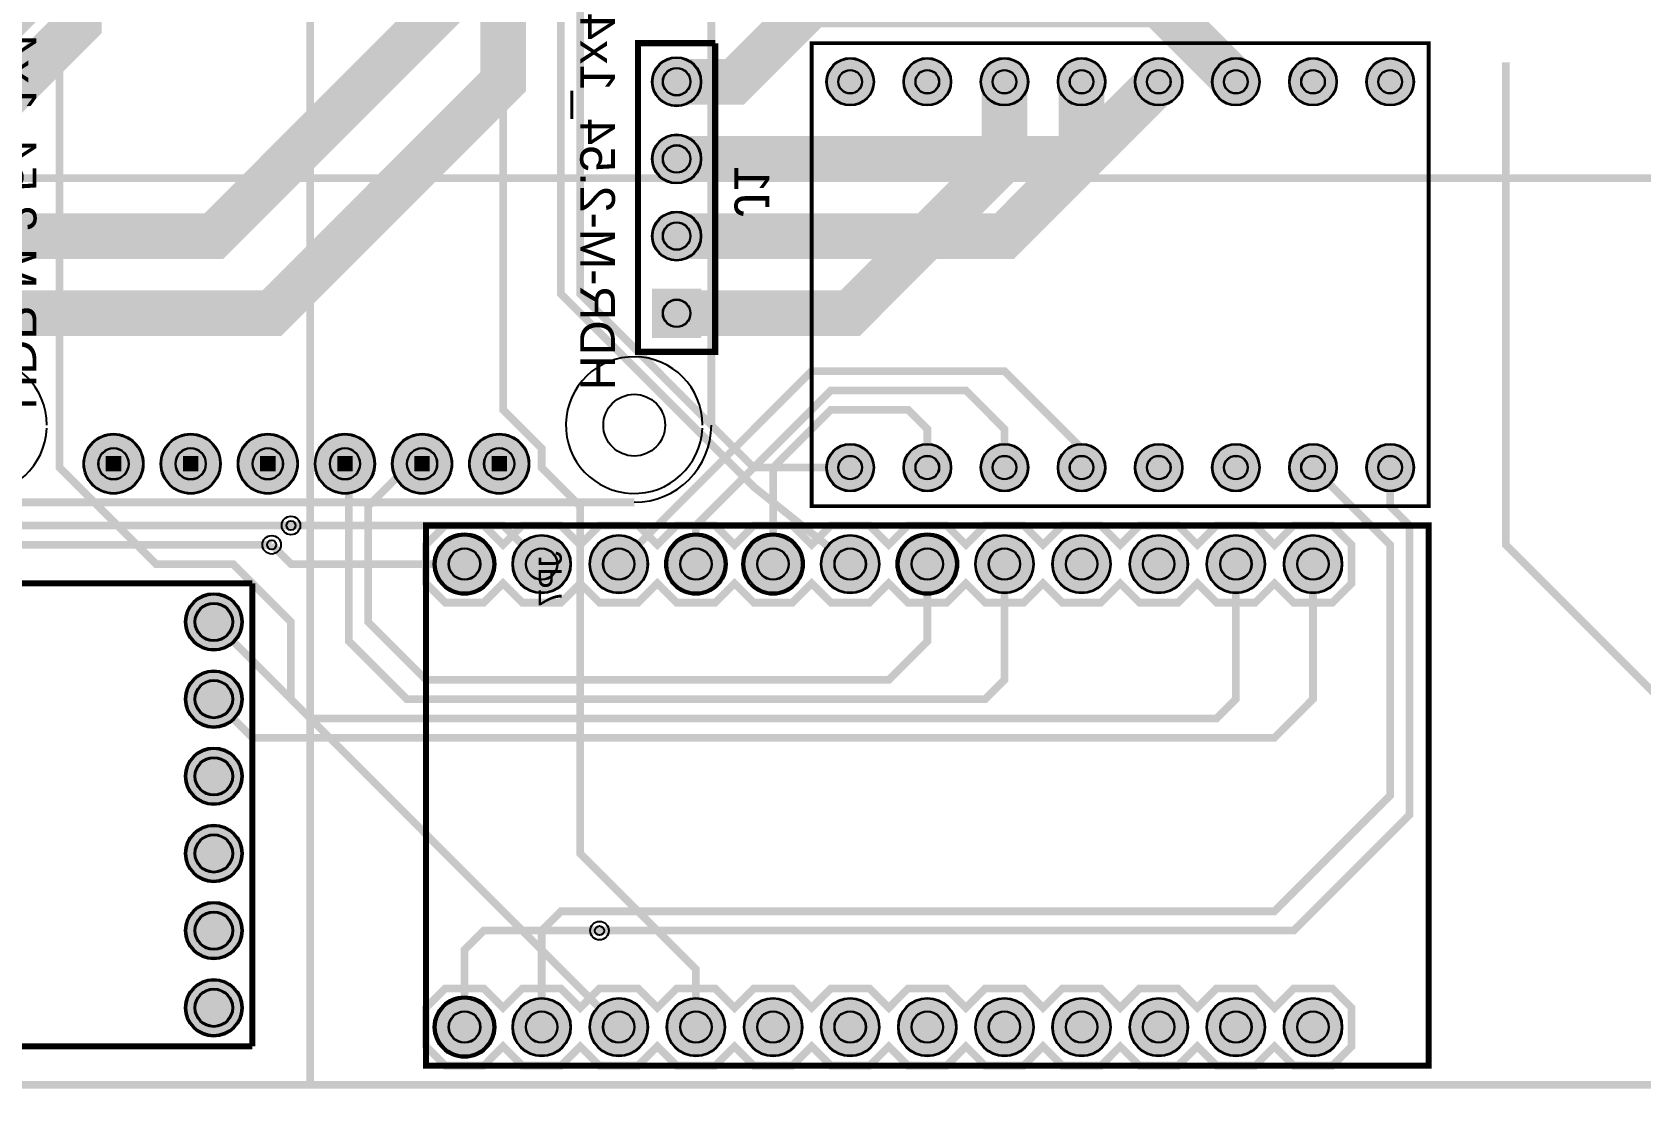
# Model space of a CAD drawing. Header units: millimetres. Extents: x 0 to 136, y 0 to 68.
# Drawn here: x 45.5 to 98.4, y -0.1 to 34.7 of the extents above; entities that cross this region are included whole.
import ezdxf

# ---------------------------------------------------------------- set-up
doc = ezdxf.new("R2010")
doc.units = ezdxf.units.MM
for name, color, linetype, true_color in [('BoardOutLine', 7, 'Continuous', 0xff00ff), ('BottomLayer', 7, 'Continuous', 0x0000ff), ('BottomSilkLayer', 7, 'Continuous', 0x66cc33), ('BottomSolderMaskLayer', 7, 'Continuous', 0xaa00ff), ('Document', 7, 'Continuous', 0xffffff), ('Hole', 7, 'Continuous', 0x222222), ('Inner1', 7, 'Continuous', 0x999966), ('Inner2', 7, 'Continuous', 0x008000), ('Multi-Layer', 7, 'Continuous', 0xc0c0c0), ('TopLayer', 7, 'Continuous', 0xff0000), ('TopSilkLayer', 7, 'Continuous', 0xffcc00), ('TopSolderMaskLayer', 7, 'Continuous', 0x800080)]:
    doc.layers.add(name, color=color, linetype=linetype, true_color=true_color)
doc.styles.get("Standard").update_dxf_attribs({"font": 'arial.ttf'})

msp = doc.modelspace()

# ---------------------------------------------------------------- hatches: boundary and pattern name
at = {"layer": 'BottomSolderMaskLayer'}
for points in [[(65.862, 33.02, 1), (67.488, 33.02, 1)], [(71.603, 33.02, 1), (73.178, 33.02, 1)], [(74.143, 33.02, 1), (75.718, 33.02, 1)], [(76.683, 33.02, 1), (78.258, 33.02, 1)], [(79.223, 33.02, 1), (80.798, 33.02, 1)], [(81.763, 33.02, 1), (83.338, 33.02, 1)], [(84.303, 33.02, 1), (85.878, 33.02, 1)], [(86.843, 33.02, 1), (88.418, 33.02, 1)], [(89.383, 33.02, 1), (90.958, 33.02, 1)], [(65.862, 30.48, 1), (67.488, 30.48, 1)], [(65.862, 27.94, 1), (67.488, 27.94, 1)], [(67.488, 24.587), (67.488, 26.213), (65.862, 26.213), (65.862, 24.587)], [(47.142, 20.447, 1), (49.124, 20.447, 1)], [(49.682, 20.447, 1), (51.664, 20.447, 1)], [(52.223, 20.447, 1), (54.204, 20.447, 1)], [(54.763, 20.447, 1), (56.744, 20.447, 1)], [(57.303, 20.447, 1), (59.284, 20.447, 1)], [(59.843, 20.447, 1), (61.824, 20.447, 1)], [(71.603, 20.32, 1), (73.178, 20.32, 1)], [(74.143, 20.32, 1), (75.718, 20.32, 1)], [(76.683, 20.32, 1), (78.258, 20.32, 1)], [(79.223, 20.32, 1), (80.798, 20.32, 1)], [(81.763, 20.32, 1), (83.338, 20.32, 1)], [(84.303, 20.32, 1), (85.878, 20.32, 1)], [(86.843, 20.32, 1), (88.418, 20.32, 1)], [(89.383, 20.32, 1), (90.958, 20.32, 1)], [(58.725, 17.145, 1), (60.655, 17.145, 1)], [(61.265, 17.145, 1), (63.195, 17.145, 1)], [(63.805, 17.145, 1), (65.735, 17.145, 1)], [(66.345, 17.145, 1), (68.275, 17.145, 1)], [(68.885, 17.145, 1), (70.815, 17.145, 1)], [(71.425, 17.145, 1), (73.355, 17.145, 1)], [(73.965, 17.145, 1), (75.895, 17.145, 1)], [(76.505, 17.145, 1), (78.435, 17.145, 1)], [(79.045, 17.145, 1), (80.975, 17.145, 1)], [(81.585, 17.145, 1), (83.515, 17.145, 1)], [(84.125, 17.145, 1), (86.055, 17.145, 1)], [(86.665, 17.145, 1), (88.595, 17.145, 1)], [(50.484, 15.24, 1), (52.386, 15.24, 1)], [(50.484, 12.7, 1), (52.386, 12.7, 1)], [(50.484, 10.16, 1), (52.386, 10.16, 1)], [(50.484, 7.62, 1), (52.386, 7.62, 1)], [(50.484, 5.08, 1), (52.386, 5.08, 1)], [(50.484, 2.54, 1), (52.386, 2.54, 1)], [(58.725, 1.905, 1), (60.655, 1.905, 1)], [(61.265, 1.905, 1), (63.195, 1.905, 1)], [(63.805, 1.905, 1), (65.735, 1.905, 1)], [(66.345, 1.905, 1), (68.275, 1.905, 1)], [(68.885, 1.905, 1), (70.815, 1.905, 1)], [(71.425, 1.905, 1), (73.355, 1.905, 1)], [(73.965, 1.905, 1), (75.895, 1.905, 1)], [(76.505, 1.905, 1), (78.435, 1.905, 1)], [(79.045, 1.905, 1), (80.975, 1.905, 1)], [(81.585, 1.905, 1), (83.515, 1.905, 1)], [(84.125, 1.905, 1), (86.055, 1.905, 1)], [(86.665, 1.905, 1), (88.595, 1.905, 1)]]:
    msp.add_hatch(color=256, dxfattribs=at).paths.add_polyline_path(points)
at = {"layer": 'Document'}
for points in [[(47.879, 20.193), (48.387, 20.193), (48.387, 20.701), (47.879, 20.701)], [(50.419, 20.193), (50.927, 20.193), (50.927, 20.701), (50.419, 20.701)], [(52.959, 20.193), (53.467, 20.193), (53.467, 20.701), (52.959, 20.701)], [(55.499, 20.193), (56.007, 20.193), (56.007, 20.701), (55.499, 20.701)], [(58.039, 20.193), (58.547, 20.193), (58.547, 20.701), (58.039, 20.701)], [(60.579, 20.193), (61.087, 20.193), (61.087, 20.701), (60.579, 20.701)]]:
    msp.add_hatch(color=256, dxfattribs=at).paths.add_polyline_path(points)
at = {"layer": 'Multi-Layer'}
for points in [[(65.888, 33.02, 1), (67.463, 33.02, 1)], [(71.628, 33.02, 1), (73.152, 33.02, 1)], [(74.168, 33.02, 1), (75.692, 33.02, 1)], [(76.708, 33.02, 1), (78.232, 33.02, 1)], [(79.248, 33.02, 1), (80.772, 33.02, 1)], [(81.788, 33.02, 1), (83.312, 33.02, 1)], [(84.328, 33.02, 1), (85.852, 33.02, 1)], [(86.868, 33.02, 1), (88.392, 33.02, 1)], [(89.408, 33.02, 1), (90.932, 33.02, 1)], [(65.888, 30.48, 1), (67.463, 30.48, 1)], [(65.888, 27.94, 1), (67.463, 27.94, 1)], [(67.462, 24.613), (67.462, 26.187), (65.888, 26.187), (65.888, 24.613)], [(47.168, 20.447, 1), (49.098, 20.447, 1)], [(49.708, 20.447, 1), (51.638, 20.447, 1)], [(52.248, 20.447, 1), (54.178, 20.447, 1)], [(54.788, 20.447, 1), (56.718, 20.447, 1)], [(57.328, 20.447, 1), (59.258, 20.447, 1)], [(59.868, 20.447, 1), (61.798, 20.447, 1)], [(71.628, 20.32, 1), (73.152, 20.32, 1)], [(74.168, 20.32, 1), (75.692, 20.32, 1)], [(76.708, 20.32, 1), (78.232, 20.32, 1)], [(79.248, 20.32, 1), (80.772, 20.32, 1)], [(81.788, 20.32, 1), (83.312, 20.32, 1)], [(84.328, 20.32, 1), (85.852, 20.32, 1)], [(86.868, 20.32, 1), (88.392, 20.32, 1)], [(89.408, 20.32, 1), (90.932, 20.32, 1)], [(58.75, 17.145, 1), (60.63, 17.145, 1)], [(61.29, 17.145, 1), (63.17, 17.145, 1)], [(63.83, 17.145, 1), (65.71, 17.145, 1)], [(66.37, 17.145, 1), (68.25, 17.145, 1)], [(68.91, 17.145, 1), (70.79, 17.145, 1)], [(71.45, 17.145, 1), (73.33, 17.145, 1)], [(73.99, 17.145, 1), (75.87, 17.145, 1)], [(76.53, 17.145, 1), (78.41, 17.145, 1)], [(79.07, 17.145, 1), (80.95, 17.145, 1)], [(81.61, 17.145, 1), (83.49, 17.145, 1)], [(84.15, 17.145, 1), (86.03, 17.145, 1)], [(86.69, 17.145, 1), (88.57, 17.145, 1)], [(50.535, 15.24, 1), (52.335, 15.24, 1)], [(50.535, 12.7, 1), (52.335, 12.7, 1)], [(50.535, 10.16, 1), (52.335, 10.16, 1)], [(50.535, 7.62, 1), (52.335, 7.62, 1)], [(50.535, 5.08, 1), (52.335, 5.08, 1)], [(50.535, 2.54, 1), (52.335, 2.54, 1)], [(58.75, 1.905, 1), (60.63, 1.905, 1)], [(61.29, 1.905, 1), (63.17, 1.905, 1)], [(63.83, 1.905, 1), (65.71, 1.905, 1)], [(66.37, 1.905, 1), (68.25, 1.905, 1)], [(68.91, 1.905, 1), (70.79, 1.905, 1)], [(71.45, 1.905, 1), (73.33, 1.905, 1)], [(73.99, 1.905, 1), (75.87, 1.905, 1)], [(76.53, 1.905, 1), (78.41, 1.905, 1)], [(79.07, 1.905, 1), (80.95, 1.905, 1)], [(81.61, 1.905, 1), (83.49, 1.905, 1)], [(84.15, 1.905, 1), (86.03, 1.905, 1)], [(86.69, 1.905, 1), (88.57, 1.905, 1)]]:
    msp.add_hatch(color=256, dxfattribs=at).paths.add_polyline_path(points)
at = {"layer": 'TopSolderMaskLayer'}
for points in [[(65.862, 33.02, 1), (67.488, 33.02, 1)], [(71.603, 33.02, 1), (73.178, 33.02, 1)], [(74.143, 33.02, 1), (75.718, 33.02, 1)], [(76.683, 33.02, 1), (78.258, 33.02, 1)], [(79.223, 33.02, 1), (80.798, 33.02, 1)], [(81.763, 33.02, 1), (83.338, 33.02, 1)], [(84.303, 33.02, 1), (85.878, 33.02, 1)], [(86.843, 33.02, 1), (88.418, 33.02, 1)], [(89.383, 33.02, 1), (90.958, 33.02, 1)], [(65.862, 30.48, 1), (67.488, 30.48, 1)], [(65.862, 27.94, 1), (67.488, 27.94, 1)], [(67.488, 24.587), (67.488, 26.213), (65.862, 26.213), (65.862, 24.587)], [(47.142, 20.447, 1), (49.124, 20.447, 1)], [(49.682, 20.447, 1), (51.664, 20.447, 1)], [(52.223, 20.447, 1), (54.204, 20.447, 1)], [(54.763, 20.447, 1), (56.744, 20.447, 1)], [(57.303, 20.447, 1), (59.284, 20.447, 1)], [(59.843, 20.447, 1), (61.824, 20.447, 1)], [(71.603, 20.32, 1), (73.178, 20.32, 1)], [(74.143, 20.32, 1), (75.718, 20.32, 1)], [(76.683, 20.32, 1), (78.258, 20.32, 1)], [(79.223, 20.32, 1), (80.798, 20.32, 1)], [(81.763, 20.32, 1), (83.338, 20.32, 1)], [(84.303, 20.32, 1), (85.878, 20.32, 1)], [(86.843, 20.32, 1), (88.418, 20.32, 1)], [(89.383, 20.32, 1), (90.958, 20.32, 1)], [(58.725, 17.145, 1), (60.655, 17.145, 1)], [(61.265, 17.145, 1), (63.195, 17.145, 1)], [(63.805, 17.145, 1), (65.735, 17.145, 1)], [(66.345, 17.145, 1), (68.275, 17.145, 1)], [(68.885, 17.145, 1), (70.815, 17.145, 1)], [(71.425, 17.145, 1), (73.355, 17.145, 1)], [(73.965, 17.145, 1), (75.895, 17.145, 1)], [(76.505, 17.145, 1), (78.435, 17.145, 1)], [(79.045, 17.145, 1), (80.975, 17.145, 1)], [(81.585, 17.145, 1), (83.515, 17.145, 1)], [(84.125, 17.145, 1), (86.055, 17.145, 1)], [(86.665, 17.145, 1), (88.595, 17.145, 1)], [(50.484, 15.24, 1), (52.386, 15.24, 1)], [(50.484, 12.7, 1), (52.386, 12.7, 1)], [(50.484, 10.16, 1), (52.386, 10.16, 1)], [(50.484, 7.62, 1), (52.386, 7.62, 1)], [(50.484, 5.08, 1), (52.386, 5.08, 1)], [(50.484, 2.54, 1), (52.386, 2.54, 1)], [(58.725, 1.905, 1), (60.655, 1.905, 1)], [(61.265, 1.905, 1), (63.195, 1.905, 1)], [(63.805, 1.905, 1), (65.735, 1.905, 1)], [(66.345, 1.905, 1), (68.275, 1.905, 1)], [(68.885, 1.905, 1), (70.815, 1.905, 1)], [(71.425, 1.905, 1), (73.355, 1.905, 1)], [(73.965, 1.905, 1), (75.895, 1.905, 1)], [(76.505, 1.905, 1), (78.435, 1.905, 1)], [(79.045, 1.905, 1), (80.975, 1.905, 1)], [(81.585, 1.905, 1), (83.515, 1.905, 1)], [(84.125, 1.905, 1), (86.055, 1.905, 1)], [(86.665, 1.905, 1), (88.595, 1.905, 1)]]:
    msp.add_hatch(color=256, dxfattribs=at).paths.add_polyline_path(points)

# ---------------------------------------------------------------- linework, layer by layer
at = {"layer": 'BoardOutLine', "const_width": 0.254}
msp.add_lwpolyline([(3.81, 0), (105.41, 0)], dxfattribs=at)
at = {"layer": 'BottomLayer'}
for points, const_width in [([(66.675, 27.94), (77.47, 27.94), (80.01, 30.48), (80.01, 33.02)], 1.5), ([(64.77, 17.145), (71.12, 23.495), (77.47, 23.495), (80.01, 20.955), (80.01, 20.32)], 0.254), ([(67.31, 17.145), (67.31, 18.415), (71.755, 22.86), (76.2, 22.86), (77.47, 21.59), (77.47, 20.32)], 0.254), ([(74.93, 20.32), (74.93, 21.59), (74.295, 22.225), (71.755, 22.225), (69.85, 20.32), (69.85, 17.145)], 0.254), ([(87.63, 20.32), (90.17, 17.78), (90.17, 9.525), (86.36, 5.715), (62.865, 5.715), (62.23, 5.08), (62.23, 1.905)], 0.254), ([(90.17, 20.32), (90.17, 19.05), (90.805, 18.415), (90.805, 8.89), (86.995, 5.08), (64.135, 5.08)], 0.254), ([(62.23, 17.145), (60.96, 18.415), (53.975, 18.415)], 0.254), ([(59.69, 17.145), (53.975, 17.145), (53.34, 17.78)], 0.254)]:
    msp.add_lwpolyline(points, dxfattribs=dict(at, const_width=const_width))
at = {"layer": 'BottomSilkLayer', "const_width": 0.203}
for points in [[(67.945, 34.29), (65.405, 34.29), (65.405, 24.13), (67.945, 24.13), (67.945, 26.035)], [(67.945, 34.29), (67.945, 26.035)]]:
    msp.add_lwpolyline(points, dxfattribs=at)
at = {"layer": 'BottomSilkLayer', "const_width": 0.254}
for points in [[(64.135, 18.415), (63.5, 17.78), (62.865, 18.415), (61.595, 18.415), (60.96, 17.78), (60.325, 18.415), (59.055, 18.415), (58.42, 17.78), (58.42, 16.51), (59.055, 15.875), (60.325, 15.875), (60.96, 16.51), (61.595, 15.875), (62.865, 15.875), (63.5, 16.51), (64.135, 15.875), (65.405, 15.875), (66.04, 16.51), (66.675, 15.875), (67.945, 15.875), (68.58, 16.51), (69.215, 15.875), (70.485, 15.875), (71.12, 16.51), (71.755, 15.875), (73.025, 15.875), (73.66, 16.51), (74.295, 15.875), (75.565, 15.875), (76.2, 16.51), (76.835, 15.875), (78.105, 15.875), (78.74, 16.51), (79.375, 15.875), (80.645, 15.875), (81.28, 16.51), (81.915, 15.875), (83.185, 15.875), (83.82, 16.51), (84.455, 15.875), (85.725, 15.875), (86.36, 16.51), (86.995, 15.875), (88.265, 15.875), (88.9, 16.51), (88.9, 17.78), (88.265, 18.415), (86.995, 18.415), (86.36, 17.78), (85.725, 18.415), (84.455, 18.415), (83.82, 17.78), (83.185, 18.415), (81.915, 18.415), (81.28, 17.78), (80.645, 18.415), (79.375, 18.415), (78.74, 17.78), (78.105, 18.415), (76.835, 18.415), (76.2, 17.78), (75.565, 18.415), (74.295, 18.415), (73.66, 17.78), (73.025, 18.415), (71.755, 18.415), (71.12, 17.78), (70.485, 18.415), (69.215, 18.415), (68.58, 17.78), (67.945, 18.415), (66.675, 18.415), (66.04, 17.78), (65.405, 18.415), (64.135, 18.415)], [(83.185, 0.635), (83.82, 1.27), (84.455, 0.635), (85.725, 0.635), (86.36, 1.27), (86.995, 0.635), (88.265, 0.635), (88.9, 1.27), (88.9, 2.54), (88.265, 3.175), (86.995, 3.175), (86.36, 2.54), (85.725, 3.175), (84.455, 3.175), (83.82, 2.54), (83.185, 3.175), (81.915, 3.175), (81.28, 2.54), (80.645, 3.175), (79.375, 3.175), (78.74, 2.54), (78.105, 3.175), (76.835, 3.175), (76.2, 2.54), (75.565, 3.175), (74.295, 3.175), (73.66, 2.54), (73.025, 3.175), (71.755, 3.175), (71.12, 2.54), (70.485, 3.175), (69.215, 3.175), (68.58, 2.54), (67.945, 3.175), (66.675, 3.175), (66.04, 2.54), (65.405, 3.175), (64.135, 3.175), (63.5, 2.54), (62.865, 3.175), (61.595, 3.175), (60.96, 2.54), (60.325, 3.175), (59.055, 3.175), (58.42, 2.54), (58.42, 1.27), (59.055, 0.635), (60.325, 0.635), (60.96, 1.27), (61.595, 0.635), (62.865, 0.635), (63.5, 1.27), (64.135, 0.635), (65.405, 0.635), (66.04, 1.27), (66.675, 0.635), (67.945, 0.635), (68.58, 1.27), (69.215, 0.635), (70.485, 0.635), (71.12, 1.27), (71.755, 0.635), (73.025, 0.635), (73.66, 1.27), (74.295, 0.635), (75.565, 0.635), (76.2, 1.27), (76.835, 0.635), (78.105, 0.635), (78.74, 1.27), (79.375, 0.635), (80.645, 0.635), (81.28, 1.27), (81.915, 0.635), (83.185, 0.635)]]:
    msp.add_lwpolyline(points, close=True, dxfattribs=at)
at = {"layer": 'BottomSolderMaskLayer'}
for points in [[(47.62, 20.447), (47.62, 20.447)], [(48.646, 20.447), (48.646, 20.447)], [(50.16, 20.447), (50.16, 20.447)], [(51.186, 20.447), (51.186, 20.447)], [(52.7, 20.447), (52.7, 20.447)], [(53.726, 20.447), (53.726, 20.447)], [(55.24, 20.447), (55.24, 20.447)], [(56.266, 20.447), (56.266, 20.447)], [(57.78, 20.447), (57.78, 20.447)], [(58.806, 20.447), (58.806, 20.447)], [(60.32, 20.447), (60.32, 20.447)], [(61.346, 20.447), (61.346, 20.447)]]:
    msp.add_lwpolyline(points, close=True, dxfattribs=at)
for centre, radius in [((66.675, 33.02), 0.813), ((66.675, 33.02), 0.459), ((72.39, 33.02), 0.787), ((72.39, 33.02), 0.394), ((74.93, 33.02), 0.787), ((74.93, 33.02), 0.394), ((77.47, 33.02), 0.787), ((77.47, 33.02), 0.394), ((80.01, 33.02), 0.787), ((80.01, 33.02), 0.394), ((82.55, 33.02), 0.787), ((82.55, 33.02), 0.394), ((85.09, 33.02), 0.787), ((85.09, 33.02), 0.394), ((87.63, 33.02), 0.787), ((87.63, 33.02), 0.394), ((90.17, 33.02), 0.787), ((90.17, 33.02), 0.394), ((66.675, 30.48), 0.813), ((66.675, 30.48), 0.459), ((66.675, 27.94), 0.813), ((66.675, 27.94), 0.459), ((66.675, 25.4), 0.459), ((48.133, 20.447), 0.991), ((50.673, 20.447), 0.991), ((53.213, 20.447), 0.991), ((55.753, 20.447), 0.991), ((58.293, 20.447), 0.991), ((60.833, 20.447), 0.991), ((72.39, 20.32), 0.787), ((72.39, 20.32), 0.394), ((74.93, 20.32), 0.787), ((74.93, 20.32), 0.394), ((77.47, 20.32), 0.787), ((77.47, 20.32), 0.394), ((80.01, 20.32), 0.787), ((80.01, 20.32), 0.394), ((82.55, 20.32), 0.787), ((82.55, 20.32), 0.394), ((85.09, 20.32), 0.787), ((85.09, 20.32), 0.394), ((87.63, 20.32), 0.787), ((87.63, 20.32), 0.394), ((90.17, 20.32), 0.787), ((90.17, 20.32), 0.394), ((59.69, 17.145), 0.965), ((62.23, 17.145), 0.965), ((64.77, 17.145), 0.965), ((67.31, 17.145), 0.965), ((69.85, 17.145), 0.965), ((72.39, 17.145), 0.965), ((74.93, 17.145), 0.965), ((77.47, 17.145), 0.965), ((80.01, 17.145), 0.965), ((82.55, 17.145), 0.965), ((85.09, 17.145), 0.965), ((87.63, 17.145), 0.965), ((59.69, 17.145), 0.522), ((62.23, 17.145), 0.522), ((64.77, 17.145), 0.522), ((67.31, 17.145), 0.522), ((69.85, 17.145), 0.522), ((72.39, 17.145), 0.522), ((74.93, 17.145), 0.522), ((77.47, 17.145), 0.522), ((80.01, 17.145), 0.522), ((82.55, 17.145), 0.522), ((85.09, 17.145), 0.522), ((87.63, 17.145), 0.522), ((51.435, 15.24), 0.951), ((51.435, 15.24), 0.634), ((51.435, 12.7), 0.951), ((51.435, 12.7), 0.634), ((51.435, 10.16), 0.951), ((51.435, 10.16), 0.634), ((51.435, 7.62), 0.951), ((51.435, 7.62), 0.634), ((51.435, 5.08), 0.951), ((51.435, 5.08), 0.634), ((51.435, 2.54), 0.951), ((51.435, 2.54), 0.634), ((59.69, 1.905), 0.965), ((62.23, 1.905), 0.965), ((64.77, 1.905), 0.965), ((67.31, 1.905), 0.965), ((69.85, 1.905), 0.965), ((72.39, 1.905), 0.965), ((74.93, 1.905), 0.965), ((77.47, 1.905), 0.965), ((80.01, 1.905), 0.965), ((82.55, 1.905), 0.965), ((85.09, 1.905), 0.965), ((87.63, 1.905), 0.965), ((59.69, 1.905), 0.522), ((62.23, 1.905), 0.522), ((64.77, 1.905), 0.522), ((67.31, 1.905), 0.522), ((69.85, 1.905), 0.522), ((72.39, 1.905), 0.522), ((74.93, 1.905), 0.522), ((77.47, 1.905), 0.522), ((80.01, 1.905), 0.522), ((82.55, 1.905), 0.522), ((85.09, 1.905), 0.522), ((87.63, 1.905), 0.522)]:
    msp.add_circle(centre, radius, dxfattribs=at)
for centre, start, end in [((48.133, 20.447), 360, 180), ((50.673, 20.447), 360, 180), ((53.213, 20.447), 360, 180), ((55.753, 20.447), 360, 180), ((58.293, 20.447), 360, 180), ((60.833, 20.447), 360, 180), ((48.133, 20.447), 180, 360), ((50.673, 20.447), 180, 360), ((53.213, 20.447), 180, 360), ((55.753, 20.447), 180, 360), ((58.293, 20.447), 180, 360), ((60.833, 20.447), 180, 360)]:
    msp.add_arc(centre, 0.513, start, end, dxfattribs=at)
at = {"layer": 'Document', "const_width": 0.254}
for points in [[(54.61, 59.69), (54.61, 0)], [(0, 29.845), (109.22, 29.845)]]:
    msp.add_lwpolyline(points, dxfattribs=at)
at = {"layer": 'Hole'}
for centre in [(53.975, 18.415), (53.34, 17.78), (64.135, 5.08)]:
    msp.add_circle(centre, 0.152, dxfattribs=at)
at = {"layer": 'Inner1'}
for points, const_width in [([(61.595, 55.245), (62.865, 53.975), (62.865, 26.035), (69.215, 19.685), (72.39, 17.145)], 0.254), ([(72.39, 20.32), (69.215, 20.32), (63.5, 26.035), (63.5, 40.005), (65.405, 41.91), (65.405, 53.975), (64.135, 55.245)], 0.254), ([(51.435, 42.545), (51.435, 41.91), (42.545, 33.02)], 1.5), ([(59.055, 42.545), (59.055, 41.275), (60.96, 39.37), (60.96, 33.02), (53.34, 25.4), (42.545, 25.4)], 1.5), ([(66.675, 33.02), (68.58, 33.02), (71.12, 35.56), (82.55, 35.56), (85.09, 33.02)], 1.5), ([(66.675, 30.48), (80.01, 30.48), (82.55, 33.02)], 1.5)]:
    msp.add_lwpolyline(points, dxfattribs=dict(at, const_width=const_width))
at = {"layer": 'Inner2', "const_width": 0.254}
for points in [[(56.515, 55.245), (55.88, 55.245), (45.085, 44.45), (45.085, 40.005), (46.355, 38.735), (46.355, 21.59)], [(59.055, 55.245), (59.055, 44.45), (57.785, 43.18), (57.785, 40.64), (60.96, 37.465), (60.96, 22.225), (62.23, 20.955), (62.23, 20.32), (63.5, 19.05), (63.5, 7.62), (67.31, 3.81), (67.31, 1.905)], [(46.355, 21.59), (46.355, 20.32), (49.53, 17.145), (52.07, 17.145), (53.975, 15.24), (53.975, 12.7), (64.77, 1.905)]]:
    msp.add_lwpolyline(points, dxfattribs=at)
at = {"layer": 'Multi-Layer'}
for points in [[(47.633, 20.447), (47.633, 20.447)], [(48.633, 20.447), (48.633, 20.447)], [(50.173, 20.447), (50.173, 20.447)], [(51.173, 20.447), (51.173, 20.447)], [(52.713, 20.447), (52.713, 20.447)], [(53.713, 20.447), (53.713, 20.447)], [(55.253, 20.447), (55.253, 20.447)], [(56.253, 20.447), (56.253, 20.447)], [(57.793, 20.447), (57.793, 20.447)], [(58.793, 20.447), (58.793, 20.447)], [(60.333, 20.447), (60.333, 20.447)], [(61.333, 20.447), (61.333, 20.447)]]:
    msp.add_lwpolyline(points, close=True, dxfattribs=at)
for centre, radius in [((66.675, 33.02), 0.787), ((66.675, 33.02), 0.445), ((72.39, 33.02), 0.762), ((72.39, 33.02), 0.381), ((74.93, 33.02), 0.762), ((74.93, 33.02), 0.381), ((77.47, 33.02), 0.762), ((77.47, 33.02), 0.381), ((80.01, 33.02), 0.762), ((80.01, 33.02), 0.381), ((82.55, 33.02), 0.762), ((82.55, 33.02), 0.381), ((85.09, 33.02), 0.762), ((85.09, 33.02), 0.381), ((87.63, 33.02), 0.762), ((87.63, 33.02), 0.381), ((90.17, 33.02), 0.762), ((90.17, 33.02), 0.381), ((66.675, 30.48), 0.787), ((66.675, 30.48), 0.445), ((66.675, 27.94), 0.787), ((66.675, 27.94), 0.445), ((66.675, 25.4), 0.445), ((65.278, 21.717), 1.016), ((48.133, 20.447), 0.965), ((50.673, 20.447), 0.965), ((53.213, 20.447), 0.965), ((55.753, 20.447), 0.965), ((58.293, 20.447), 0.965), ((60.833, 20.447), 0.965), ((72.39, 20.32), 0.762), ((72.39, 20.32), 0.381), ((74.93, 20.32), 0.762), ((74.93, 20.32), 0.381), ((77.47, 20.32), 0.762), ((77.47, 20.32), 0.381), ((80.01, 20.32), 0.762), ((80.01, 20.32), 0.381), ((82.55, 20.32), 0.762), ((82.55, 20.32), 0.381), ((85.09, 20.32), 0.762), ((85.09, 20.32), 0.381), ((87.63, 20.32), 0.762), ((87.63, 20.32), 0.381), ((90.17, 20.32), 0.762), ((90.17, 20.32), 0.381), ((53.975, 18.415), 0.305), ((53.34, 17.78), 0.305), ((59.69, 17.145), 0.94), ((62.23, 17.145), 0.94), ((64.77, 17.145), 0.94), ((67.31, 17.145), 0.94), ((69.85, 17.145), 0.94), ((72.39, 17.145), 0.94), ((74.93, 17.145), 0.94), ((77.47, 17.145), 0.94), ((80.01, 17.145), 0.94), ((82.55, 17.145), 0.94), ((85.09, 17.145), 0.94), ((87.63, 17.145), 0.94), ((59.69, 17.145), 0.508), ((62.23, 17.145), 0.508), ((64.77, 17.145), 0.508), ((67.31, 17.145), 0.508), ((69.85, 17.145), 0.508), ((72.39, 17.145), 0.508), ((74.93, 17.145), 0.508), ((77.47, 17.145), 0.508), ((80.01, 17.145), 0.508), ((82.55, 17.145), 0.508), ((85.09, 17.145), 0.508), ((87.63, 17.145), 0.508), ((51.435, 15.24), 0.9), ((51.435, 15.24), 0.6), ((51.435, 12.7), 0.9), ((51.435, 12.7), 0.6), ((51.435, 10.16), 0.9), ((51.435, 10.16), 0.6), ((51.435, 7.62), 0.9), ((51.435, 7.62), 0.6), ((51.435, 5.08), 0.9), ((51.435, 5.08), 0.6), ((64.135, 5.08), 0.305), ((51.435, 2.54), 0.9), ((51.435, 2.54), 0.6), ((59.69, 1.905), 0.94), ((62.23, 1.905), 0.94), ((64.77, 1.905), 0.94), ((67.31, 1.905), 0.94), ((69.85, 1.905), 0.94), ((72.39, 1.905), 0.94), ((74.93, 1.905), 0.94), ((77.47, 1.905), 0.94), ((80.01, 1.905), 0.94), ((82.55, 1.905), 0.94), ((85.09, 1.905), 0.94), ((87.63, 1.905), 0.94), ((59.69, 1.905), 0.508), ((62.23, 1.905), 0.508), ((64.77, 1.905), 0.508), ((67.31, 1.905), 0.508), ((69.85, 1.905), 0.508), ((72.39, 1.905), 0.508), ((74.93, 1.905), 0.508), ((77.47, 1.905), 0.508), ((80.01, 1.905), 0.508), ((82.55, 1.905), 0.508), ((85.09, 1.905), 0.508), ((87.63, 1.905), 0.508)]:
    msp.add_circle(centre, radius, dxfattribs=at)
for centre, start, end in [((48.133, 20.447), 360, 180), ((50.673, 20.447), 360, 180), ((53.213, 20.447), 360, 180), ((55.753, 20.447), 360, 180), ((58.293, 20.447), 360, 180), ((60.833, 20.447), 360, 180), ((48.133, 20.447), 180, 360), ((50.673, 20.447), 180, 360), ((53.213, 20.447), 180, 360), ((55.753, 20.447), 180, 360), ((58.293, 20.447), 180, 360), ((60.833, 20.447), 180, 360)]:
    msp.add_arc(centre, 0.5, start, end, dxfattribs=at)
at = {"layer": 'TopLayer'}
for points, const_width in [([(46.355, 55.245), (46.355, 50.8), (41.91, 46.355), (41.91, 43.18), (37.465, 38.735), (37.465, 20.32), (40.005, 17.78), (53.34, 17.78)], 0.254), ([(48.895, 55.245), (48.895, 52.07), (42.545, 45.72), (42.545, 42.545), (38.1, 38.1), (38.1, 20.32), (40.005, 18.415), (53.975, 18.415)], 0.254), ([(53.975, 42.545), (52.07, 40.64), (49.53, 40.64), (46.99, 38.1), (46.99, 34.925), (42.545, 30.48)], 1.5), ([(56.515, 42.545), (58.42, 40.64), (59.69, 40.64), (60.96, 39.37), (60.96, 37.465), (51.435, 27.94), (42.545, 27.94)], 1.5), ([(66.675, 25.4), (72.39, 25.4), (77.47, 30.48), (77.47, 33.02)], 1.5), ([(77.47, 17.145), (77.47, 13.335), (76.835, 12.7), (57.785, 12.7), (55.88, 14.605), (55.88, 20.32), (55.753, 20.447)], 0.254), ([(58.293, 20.447), (57.912, 20.447), (56.515, 19.05), (56.515, 15.24), (58.42, 13.335), (73.66, 13.335), (74.93, 14.605), (74.93, 17.145)], 0.254), ([(87.63, 17.145), (87.63, 12.7), (86.36, 11.43), (52.705, 11.43), (51.435, 12.7)], 0.254), ([(85.09, 17.145), (85.09, 12.7), (84.455, 12.065), (54.61, 12.065), (51.435, 15.24)], 0.254), ([(64.135, 5.08), (60.325, 5.08), (59.69, 4.445), (59.69, 1.905)], 0.254)]:
    msp.add_lwpolyline(points, dxfattribs=dict(at, const_width=const_width))
at = {"layer": 'TopSilkLayer'}
for points, const_width in [([(67.818, 36.957), (67.818, 21.717)], 0.254), ([(93.98, 33.655), (93.98, 17.78), (102.87, 8.89), (108.585, 8.89)], 0.254), ([(65.278, 19.177), (43.688, 19.177)], 0.254), ([(52.705, 16.51), (40.005, 16.51), (40.005, 1.27), (52.705, 1.27)], 0.203), ([(52.705, 1.27), (52.705, 16.51)], 0.203)]:
    msp.add_lwpolyline(points, dxfattribs=dict(at, const_width=const_width))
for points, const_width in [([(91.44, 34.29), (91.44, 19.05), (71.12, 19.05), (71.12, 34.29), (91.44, 34.29)], 0.127), ([(91.44, 18.415), (58.42, 18.415), (58.42, 0.635), (91.44, 0.635), (91.44, 18.415)], 0.203)]:
    msp.add_lwpolyline(points, close=True, dxfattribs=dict(at, const_width=const_width))
for centre in [(59.69, 17.145), (67.31, 17.145), (69.85, 17.145), (74.93, 17.145), (59.69, 1.905)]:
    msp.add_circle(centre, 1.016, dxfattribs=at)
for centre, radius, start, end in [((43.688, 21.713), 2.25, 0.1052, 357.5625), ((65.278, 21.719), 2.25, 359.9596, 357.4167), ((65.278, 21.717), 2.54, 270, 0)]:
    msp.add_arc(centre, radius, start, end, dxfattribs=at)
at = {"layer": 'TopSolderMaskLayer'}
for points in [[(47.62, 20.447), (47.62, 20.447)], [(48.646, 20.447), (48.646, 20.447)], [(50.16, 20.447), (50.16, 20.447)], [(51.186, 20.447), (51.186, 20.447)], [(52.7, 20.447), (52.7, 20.447)], [(53.726, 20.447), (53.726, 20.447)], [(55.24, 20.447), (55.24, 20.447)], [(56.266, 20.447), (56.266, 20.447)], [(57.78, 20.447), (57.78, 20.447)], [(58.806, 20.447), (58.806, 20.447)], [(60.32, 20.447), (60.32, 20.447)], [(61.346, 20.447), (61.346, 20.447)]]:
    msp.add_lwpolyline(points, close=True, dxfattribs=at)
for centre, radius in [((66.675, 33.02), 0.813), ((66.675, 33.02), 0.459), ((72.39, 33.02), 0.787), ((72.39, 33.02), 0.394), ((74.93, 33.02), 0.787), ((74.93, 33.02), 0.394), ((77.47, 33.02), 0.787), ((77.47, 33.02), 0.394), ((80.01, 33.02), 0.787), ((80.01, 33.02), 0.394), ((82.55, 33.02), 0.787), ((82.55, 33.02), 0.394), ((85.09, 33.02), 0.787), ((85.09, 33.02), 0.394), ((87.63, 33.02), 0.787), ((87.63, 33.02), 0.394), ((90.17, 33.02), 0.787), ((90.17, 33.02), 0.394), ((66.675, 30.48), 0.813), ((66.675, 30.48), 0.459), ((66.675, 27.94), 0.813), ((66.675, 27.94), 0.459), ((66.675, 25.4), 0.459), ((48.133, 20.447), 0.991), ((50.673, 20.447), 0.991), ((53.213, 20.447), 0.991), ((55.753, 20.447), 0.991), ((58.293, 20.447), 0.991), ((60.833, 20.447), 0.991), ((72.39, 20.32), 0.787), ((72.39, 20.32), 0.394), ((74.93, 20.32), 0.787), ((74.93, 20.32), 0.394), ((77.47, 20.32), 0.787), ((77.47, 20.32), 0.394), ((80.01, 20.32), 0.787), ((80.01, 20.32), 0.394), ((82.55, 20.32), 0.787), ((82.55, 20.32), 0.394), ((85.09, 20.32), 0.787), ((85.09, 20.32), 0.394), ((87.63, 20.32), 0.787), ((87.63, 20.32), 0.394), ((90.17, 20.32), 0.787), ((90.17, 20.32), 0.394), ((59.69, 17.145), 0.965), ((62.23, 17.145), 0.965), ((64.77, 17.145), 0.965), ((67.31, 17.145), 0.965), ((69.85, 17.145), 0.965), ((72.39, 17.145), 0.965), ((74.93, 17.145), 0.965), ((77.47, 17.145), 0.965), ((80.01, 17.145), 0.965), ((82.55, 17.145), 0.965), ((85.09, 17.145), 0.965), ((87.63, 17.145), 0.965), ((59.69, 17.145), 0.522), ((62.23, 17.145), 0.522), ((64.77, 17.145), 0.522), ((67.31, 17.145), 0.522), ((69.85, 17.145), 0.522), ((72.39, 17.145), 0.522), ((74.93, 17.145), 0.522), ((77.47, 17.145), 0.522), ((80.01, 17.145), 0.522), ((82.55, 17.145), 0.522), ((85.09, 17.145), 0.522), ((87.63, 17.145), 0.522), ((51.435, 15.24), 0.951), ((51.435, 15.24), 0.634), ((51.435, 12.7), 0.951), ((51.435, 12.7), 0.634), ((51.435, 10.16), 0.951), ((51.435, 10.16), 0.634), ((51.435, 7.62), 0.951), ((51.435, 7.62), 0.634), ((51.435, 5.08), 0.951), ((51.435, 5.08), 0.634), ((51.435, 2.54), 0.951), ((51.435, 2.54), 0.634), ((59.69, 1.905), 0.965), ((62.23, 1.905), 0.965), ((64.77, 1.905), 0.965), ((67.31, 1.905), 0.965), ((69.85, 1.905), 0.965), ((72.39, 1.905), 0.965), ((74.93, 1.905), 0.965), ((77.47, 1.905), 0.965), ((80.01, 1.905), 0.965), ((82.55, 1.905), 0.965), ((85.09, 1.905), 0.965), ((87.63, 1.905), 0.965), ((59.69, 1.905), 0.522), ((62.23, 1.905), 0.522), ((64.77, 1.905), 0.522), ((67.31, 1.905), 0.522), ((69.85, 1.905), 0.522), ((72.39, 1.905), 0.522), ((74.93, 1.905), 0.522), ((77.47, 1.905), 0.522), ((80.01, 1.905), 0.522), ((82.55, 1.905), 0.522), ((85.09, 1.905), 0.522), ((87.63, 1.905), 0.522)]:
    msp.add_circle(centre, radius, dxfattribs=at)
for centre, start, end in [((48.133, 20.447), 360, 180), ((50.673, 20.447), 360, 180), ((53.213, 20.447), 360, 180), ((55.753, 20.447), 360, 180), ((58.293, 20.447), 360, 180), ((60.833, 20.447), 360, 180), ((48.133, 20.447), 180, 360), ((50.673, 20.447), 180, 360), ((53.213, 20.447), 180, 360), ((55.753, 20.447), 180, 360), ((58.293, 20.447), 180, 360), ((60.833, 20.447), 180, 360)]:
    msp.add_arc(centre, 0.513, start, end, dxfattribs=at)

# ---------------------------------------------------------------- texts
at = {"layer": 'BottomSilkLayer', "text_generation_flag": 2}
for s, height, rotation, p in [('HDR-M-2.54_1x4', 1.143, 270, (63.5, 22.86)), ('HDR-M-2.54_1x4', 1.143, 270, (44.45, 22.225)), ('J1', 1.143, 270, (68.58, 28.575)), ('JP7', 0.762, 90, (62.893, 17.572))]:
    msp.add_text(s, height=height, rotation=rotation, dxfattribs=at).set_placement(p)

doc.saveas('drawing.dxf')
